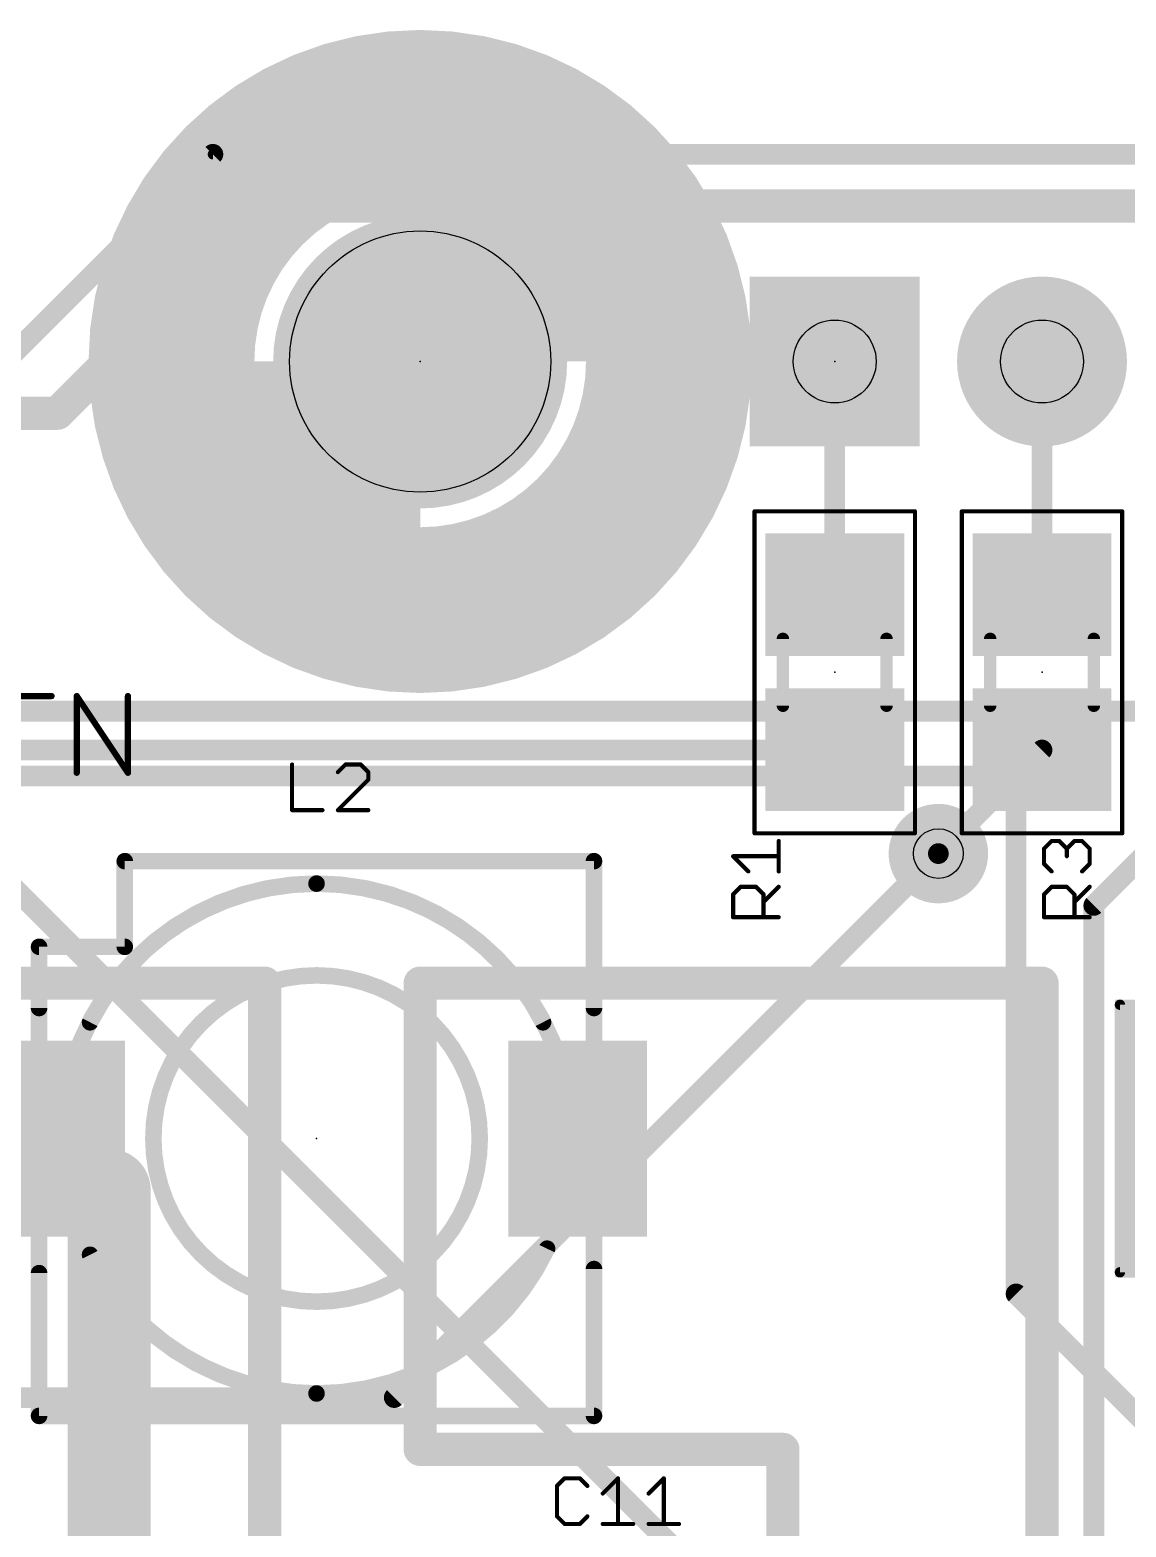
# Model space of a CAD drawing. Extents: x 2.04 to 4.26, y 0.99 to 3.41.
# Drawn here: x 2.612 to 3.141, y 2.687 to 3.41 of the extents above; entities that cross this region are included whole.
import ezdxf

# ---------------------------------------------------------------- set-up
doc = ezdxf.new("R2010")
doc.units = 0
for name, color, linetype in [('1', 14, 'CONTINUOUS'), ('15', 14, 'CONTINUOUS'), ('16', 174, 'CONTINUOUS'), ('17', 94, 'CONTINUOUS'), ('18', 94, 'CONTINUOUS'), ('2', 174, 'CONTINUOUS'), ('20', 178, 'CONTINUOUS'), ('21', 251, 'CONTINUOUS'), ('22', 251, 'CONTINUOUS'), ('23', 178, 'CONTINUOUS'), ('25', 251, 'CONTINUOUS'), ('27', 251, 'CONTINUOUS'), ('29', 251, 'CONTINUOUS'), ('30', 251, 'CONTINUOUS'), ('39', 14, 'CONTINUOUS'), ('40', 174, 'CONTINUOUS'), ('41', 14, 'CONTINUOUS'), ('42', 174, 'CONTINUOUS'), ('43', 94, 'CONTINUOUS'), ('44', 251, 'CONTINUOUS'), ('51', 251, 'CONTINUOUS')]:
    doc.layers.add(name, color=color, linetype=linetype)

# ---------------------------------------------------------------- blocks, each defined once
blk = doc.blocks.new('RECT')
blk.add_solid([(-0.5, -0.5), (0.5, -0.5), (-0.5, 0.5), (0.5, 0.5)])
blk = doc.blocks.new('SQUAREP')
blk.add_solid([(-0.5, -0.5), (0.5, -0.5), (-0.5, 0.5), (0.5, 0.5)])
blk = doc.blocks.new('ROUNDP')
at = {"const_width": 0.5}
blk.add_lwpolyline([(0, -0.25, 1), (0, 0.25, 1), (0, -0.25)], format="xyb", dxfattribs=at)
blk = doc.blocks.new('ROUNDV')
at = {"const_width": 0.5}
blk.add_lwpolyline([(0, -0.25, 1), (0, 0.25, 1), (0, -0.25)], format="xyb", dxfattribs=at)

msp = doc.modelspace()

# ---------------------------------------------------------------- linework, layer by layer
at = {"layer": '1'}
for points, const_width in [([(3, 3.25), (3, 3.137402)], 0.01), ([(3.1, 3.25), (3.1, 3.137402)], 0.01), ([(2.50625, 3.0625), (3, 3.0625)], 0.01), ([(3, 3.0625), (3, 3.062598)], 0.01), ([(3.05, 3.0125), (3.1, 3.0625)], 0.01), ([(3.1, 3.0625), (3.1, 3.062598)], 0.01), ([(3.125, 2.9875), (3.2, 3.0625)], 0.01), ([(3.125, 2.24375), (3.125, 2.9875)], 0.01), ([(2.725, 2.95), (2.575, 2.95)], 0.016), ([(2.725, 2.725), (2.725, 2.95)], 0.016), ([(2.8, 2.725), (2.8, 2.95)], 0.016), ([(2.8, 2.95), (3.1, 2.95)], 0.016), ([(3.1, 2.95), (3.1, 2.45)], 0.016), ([(2.624016, 2.85), (2.624016, 2.875)], 0.016), ([(2.65, 2.463), (2.65, 2.85)], 0.04), ([(2.65, 2.85), (2.624016, 2.85)], 0.016), ([(2.725, 2.675), (2.725, 2.725)], 0.016), ([(2.975, 2.725), (2.8, 2.725)], 0.016), ([(2.975, 2.45), (2.975, 2.725)], 0.016)]:
    msp.add_lwpolyline(points, dxfattribs=dict(at, const_width=const_width))
for points, const_width in [([(3.0025, 3.25, 1), (2.9975, 3.25)], 0.005), ([(3.1025, 3.25, 1), (3.0975, 3.25)], 0.005), ([(2.9975, 3.137402, 1), (3.0025, 3.137402)], 0.005), ([(3.0975, 3.137402, 1), (3.1025, 3.137402)], 0.005), ([(3.0025, 3.062598, 1), (2.9975, 3.062598)], 0.005), ([(2.9975, 3.0625, 1), (3.0025, 3.0625)], 0.005), ([(3, 3.06, 1), (3, 3.065)], 0.005), ([(3.1025, 3.062598, 1), (3.0975, 3.062598)], 0.005), ([(3.0975, 3.0625, 1), (3.1025, 3.0625)], 0.005), ([(3.101768, 3.060732, 1), (3.098232, 3.064268)], 0.005), ([(3.048232, 3.014268, 1), (3.051768, 3.010732)], 0.005), ([(3.1275, 2.9875, 1), (3.1225, 2.9875)], 0.005), ([(3.123232, 2.989268, 1), (3.126768, 2.985732)], 0.005), ([(2.729, 2.95, 1), (2.721, 2.95)], 0.008), ([(2.725, 2.946, 1), (2.725, 2.954)], 0.008), ([(2.804, 2.95, 1), (2.796, 2.95)], 0.008), ([(2.8, 2.954, 1), (2.8, 2.946)], 0.008), ([(3.104, 2.95, 1), (3.096, 2.95)], 0.008), ([(3.1, 2.946, 1), (3.1, 2.954)], 0.008), ([(2.628016, 2.875, 1), (2.620016, 2.875)], 0.008), ([(2.66, 2.85, 1), (2.64, 2.85)], 0.02), ([(2.624016, 2.854, 1), (2.624016, 2.846)], 0.008), ([(2.620016, 2.85, 1), (2.628016, 2.85)], 0.008), ([(2.65, 2.846, 1), (2.65, 2.854)], 0.008), ([(2.729, 2.725, 1), (2.721, 2.725)], 0.008), ([(2.8, 2.729, 1), (2.8, 2.721)], 0.008), ([(2.979, 2.725, 1), (2.971, 2.725)], 0.008), ([(2.975, 2.721, 1), (2.975, 2.729)], 0.008), ([(2.721, 2.725, 1), (2.729, 2.725)], 0.008), ([(2.796, 2.725, 1), (2.804, 2.725)], 0.008)]:
    msp.add_lwpolyline(points, format="xyb", dxfattribs=dict(at, const_width=const_width))
at = {"layer": '15', "const_width": 0.01}
msp.add_lwpolyline([(2.45, 3.15), (2.95625, 2.64375)], dxfattribs=at)
at = {"layer": '16', "const_width": 0.01}
for points in [[(2.26875, 3.08125), (3.23125, 3.08125)], [(2.2, 3.05), (3.0875, 3.05)], [(3.0875, 3.05), (3.0875, 2.8)], [(2.7875, 2.75), (3.05, 3.0125)], [(3.0875, 2.8), (3.2, 2.6875)], [(2.2, 2.75), (2.7875, 2.75)]]:
    msp.add_lwpolyline(points, dxfattribs=at)
at = {"layer": '16', "const_width": 0.005}
for points in [[(3.09, 3.05, 1), (3.085, 3.05)], [(3.0875, 3.0475, 1), (3.0875, 3.0525)], [(3.051768, 3.010732, 1), (3.048232, 3.014268)], [(3.089268, 2.801768, 1), (3.085732, 2.798232)], [(3.085, 2.8, 1), (3.09, 2.8)], [(2.785732, 2.751768, 1), (2.789268, 2.748232)], [(2.7875, 2.7475, 1), (2.7875, 2.7525)]]:
    msp.add_lwpolyline(points, format="xyb", dxfattribs=at)
at = {"layer": '2', "const_width": 0.016}
for points in [[(2.625, 3.225), (2.725, 3.325)], [(2.725, 3.325), (3.975, 3.325)], [(2.15, 3.225), (2.625, 3.225)]]:
    msp.add_lwpolyline(points, dxfattribs=at)
at = {"layer": '2', "const_width": 0.008}
for points in [[(2.725, 3.329, 1), (2.725, 3.321)], [(2.727828, 3.322172, 1), (2.722172, 3.327828)], [(2.622172, 3.227828, 1), (2.627828, 3.222172)], [(2.625, 3.221, 1), (2.625, 3.229)]]:
    msp.add_lwpolyline(points, format="xyb", dxfattribs=at)
at = {"layer": '20', "const_width": 0.005}
for points in [[(2.6, 3.25), (2.7, 3.35)], [(2.7, 3.35), (4, 3.35)]]:
    msp.add_lwpolyline(points, dxfattribs=at)
at = {"layer": '20'}
for points, const_width in [([(2.7, 3.35125, 1), (2.7, 3.34875)], 0.0025), ([(2.700884, 3.349116, 1), (2.699116, 3.350884)], 0.0025), ([(2.8, 3.187, 1), (2.8, 3.313, 1), (2.8, 3.187)], 0.01)]:
    msp.add_lwpolyline(points, format="xyb", dxfattribs=dict(at, const_width=const_width))
msp.add_circle((2.8, 3.25), 0.062992, dxfattribs=at)
at = {"layer": '21'}
for points, const_width in [([(2.8, 3.115, 1), (2.8, 3.385, 1), (2.8, 3.115)], 0.006), ([(2.8, 3.183071, 1), (2.8, 3.316929, 1), (2.8, 3.183071)], 0.008), ([(2.65748, 3.010858, 1), (2.65748, 3.006858)], 0.004), ([(2.65948, 3.008858, 1), (2.65548, 3.008858)], 0.004), ([(2.885858, 3.008858, 1), (2.881858, 3.008858)], 0.004), ([(2.883858, 3.006858, 1), (2.883858, 3.010858)], 0.004), ([(2.75, 2.998031, 0.280886), (2.640748, 2.931102)], 0.008), ([(2.859252, 2.931102, 0.280886), (2.75, 2.998031)], 0.008), ([(2.750004, 3.000031, 1), (2.749996, 2.996031)], 0.004), ([(2.750004, 2.996031, 1), (2.749996, 3.000031)], 0.004), ([(2.616142, 2.96952, 1), (2.616142, 2.96552)], 0.004), ([(2.618142, 2.96752, 1), (2.614142, 2.96752)], 0.004), ([(2.65548, 2.96752, 1), (2.65948, 2.96752)], 0.004), ([(2.65748, 2.96552, 1), (2.65748, 2.96952)], 0.004), ([(2.75, 2.79626, 1), (2.75, 2.95374, 1), (2.75, 2.79626)], 0.008), ([(2.614142, 2.937992, 1), (2.618142, 2.937992)], 0.004), ([(2.638968, 2.932014, 1), (2.642528, 2.93019)], 0.004), ([(2.857472, 2.93019, 1), (2.861032, 2.932014)], 0.004), ([(2.881858, 2.937992, 1), (2.885858, 2.937992)], 0.004), ([(2.75, 2.751969, 0.289237), (2.86122, 2.82185)], 0.008), ([(2.863024, 2.820986, 1), (2.859417, 2.822714)], 0.004), ([(2.640748, 2.818898, 0.280886), (2.75, 2.751969)], 0.008), ([(2.642528, 2.81981, 1), (2.638968, 2.817986)], 0.004), ([(2.618142, 2.810039, 1), (2.614142, 2.810039)], 0.004), ([(2.885858, 2.812008, 1), (2.881858, 2.812008)], 0.004), ([(2.750004, 2.753968, 1), (2.749996, 2.749969)], 0.004), ([(2.749996, 2.749969, 1), (2.750004, 2.753969)], 0.004), ([(2.616142, 2.743142, 1), (2.616142, 2.739142)], 0.004), ([(2.614142, 2.741142, 1), (2.618142, 2.741142)], 0.004), ([(2.881858, 2.741142, 1), (2.885858, 2.741142)], 0.004), ([(2.883858, 2.739142, 1), (2.883858, 2.743142)], 0.004)]:
    msp.add_lwpolyline(points, format="xyb", dxfattribs=dict(at, const_width=const_width))
at = {"layer": '21', "const_width": 0.008}
for points in [[(2.65748, 3.008858), (2.883858, 3.008858)], [(2.65748, 3.008858), (2.65748, 2.96752)], [(2.883858, 3.008858), (2.883858, 2.937992)], [(2.65748, 2.96752), (2.616142, 2.96752)], [(2.616142, 2.937992), (2.616142, 2.96752)], [(2.616142, 2.741142), (2.616142, 2.810039)], [(2.883858, 2.812008), (2.883858, 2.741142)], [(2.883858, 2.741142), (2.616142, 2.741142)]]:
    msp.add_lwpolyline(points, dxfattribs=at)
at = {"layer": '22', "const_width": 0.005}
for points in [[(3.137598, 2.939567), (3.262795, 2.939567)], [(3.137598, 2.810433), (3.137598, 2.939567)], [(3.262795, 2.810433), (3.137598, 2.810433)]]:
    msp.add_lwpolyline(points, dxfattribs=at)
at = {"layer": '22', "const_width": 0.0025}
for points in [[(3.137598, 2.940817, 1), (3.137598, 2.938317)], [(3.138848, 2.939567, 1), (3.136348, 2.939567)], [(3.137598, 2.811683, 1), (3.137598, 2.809183)], [(3.136348, 2.810433, 1), (3.138848, 2.810433)]]:
    msp.add_lwpolyline(points, format="xyb", dxfattribs=at)
at = {"layer": '23'}
for p in [(2.8, 3.25), (3, 3.25), (3, 3.1), (3.1, 3.1), (2.75, 2.875)]:
    msp.add_point(p, dxfattribs=at)
at = {"layer": '25', "const_width": 0.002}
for points in [[(2.738205, 3.055499), (2.738205, 3.03348)], [(2.763973, 3.055499), (2.760304, 3.051829)], [(2.771313, 3.055499), (2.763973, 3.055499)], [(2.774983, 3.051829), (2.771313, 3.055499)], [(2.760304, 3.03348), (2.774983, 3.048159)], [(2.774983, 3.048159), (2.774983, 3.051829)], [(2.738205, 3.03348), (2.752884, 3.03348)], [(2.774983, 3.03348), (2.760304, 3.03348)], [(2.973, 3.003901), (2.973, 3.01858)], [(3.100981, 3.01491), (3.104651, 3.01858)], [(3.100981, 3.007571), (3.100981, 3.01491)], [(3.104651, 3.01858), (3.108321, 3.01858)], [(3.108321, 3.01858), (3.111991, 3.01491)], [(3.111991, 3.01491), (3.11566, 3.01858)], [(3.111991, 3.01491), (3.111991, 3.011241)], [(3.11566, 3.01858), (3.11933, 3.01858)], [(3.11933, 3.01858), (3.123, 3.01491)], [(3.123, 3.01491), (3.123, 3.007571)], [(2.958321, 3.003901), (2.950981, 3.011241)], [(2.950981, 3.011241), (2.973, 3.011241)], [(3.104651, 3.003901), (3.100981, 3.007571)], [(3.123, 3.007571), (3.11933, 3.003901)], [(2.950981, 2.992812), (2.954651, 2.996481)], [(2.950981, 2.981802), (2.950981, 2.992812)], [(2.954651, 2.996481), (2.961991, 2.996481)], [(2.961991, 2.996481), (2.96566, 2.992812)], [(2.96566, 2.989142), (2.973, 2.996481)], [(2.96566, 2.992812), (2.96566, 2.981802)], [(3.100981, 2.992812), (3.104651, 2.996481)], [(3.100981, 2.981802), (3.100981, 2.992812)], [(3.104651, 2.996481), (3.111991, 2.996481)], [(3.111991, 2.996481), (3.11566, 2.992812)], [(3.11566, 2.989142), (3.123, 2.996481)], [(3.11566, 2.992812), (3.11566, 2.981802)], [(2.973, 2.981802), (2.950981, 2.981802)], [(3.123, 2.981802), (3.100981, 2.981802)], [(2.86967, 2.711019), (2.866, 2.707349)], [(2.877009, 2.711019), (2.86967, 2.711019)], [(2.880679, 2.707349), (2.877009, 2.711019)], [(2.888099, 2.703679), (2.895438, 2.711019)], [(2.895438, 2.711019), (2.895438, 2.689)], [(2.910198, 2.703679), (2.917537, 2.711019)], [(2.917537, 2.711019), (2.917537, 2.689)], [(2.866, 2.707349), (2.866, 2.69267)], [(2.866, 2.69267), (2.86967, 2.689)], [(2.86967, 2.689), (2.877009, 2.689)], [(2.877009, 2.689), (2.880679, 2.69267)], [(2.888099, 2.689), (2.902778, 2.689)], [(2.910198, 2.689), (2.924877, 2.689)]]:
    msp.add_lwpolyline(points, dxfattribs=at)
at = {"layer": '25', "const_width": 0.001}
for points in [[(2.738705, 3.055499, 1), (2.737705, 3.055499)], [(2.763973, 3.055999, 1), (2.763973, 3.054999)], [(2.764327, 3.055145, 1), (2.76362, 3.055853)], [(2.771666, 3.055853, 1), (2.770959, 3.055145)], [(2.771313, 3.054999, 1), (2.771313, 3.055999)], [(2.75995, 3.052183, 1), (2.760657, 3.051476)], [(2.775483, 3.051829, 1), (2.774483, 3.051829)], [(2.774629, 3.051476, 1), (2.775336, 3.052183)], [(2.775336, 3.047806, 1), (2.774629, 3.048513)], [(2.774483, 3.048159, 1), (2.775483, 3.048159)], [(2.738205, 3.03398, 1), (2.738205, 3.03298)], [(2.737705, 3.03348, 1), (2.738705, 3.03348)], [(2.752884, 3.03298, 1), (2.752884, 3.03398)], [(2.760304, 3.03398, 1), (2.760304, 3.03298)], [(2.75995, 3.033834, 1), (2.760657, 3.033127)], [(2.774983, 3.03298, 1), (2.774983, 3.03398)], [(2.9735, 3.01858, 1), (2.9725, 3.01858)], [(3.101481, 3.01491, 1), (3.100481, 3.01491)], [(3.100628, 3.015264, 1), (3.101335, 3.014557)], [(3.104651, 3.01908, 1), (3.104651, 3.01808)], [(3.105005, 3.018227, 1), (3.104298, 3.018934)], [(3.108674, 3.018934, 1), (3.107967, 3.018227)], [(3.108321, 3.01808, 1), (3.108321, 3.01908)], [(3.112491, 3.01491, 1), (3.111491, 3.01491)], [(3.111637, 3.015264, 1), (3.112344, 3.014557)], [(3.111637, 3.014557, 1), (3.112344, 3.015264)], [(3.11566, 3.01908, 1), (3.11566, 3.01808)], [(3.116014, 3.018227, 1), (3.115307, 3.018934)], [(3.119684, 3.018934, 1), (3.118977, 3.018227)], [(3.11933, 3.01808, 1), (3.11933, 3.01908)], [(3.1235, 3.01491, 1), (3.1225, 3.01491)], [(3.122646, 3.014557, 1), (3.123354, 3.015264)], [(2.950981, 3.011741, 1), (2.950981, 3.010741)], [(2.951335, 3.011594, 1), (2.950628, 3.010887)], [(2.973, 3.010741, 1), (2.973, 3.011741)], [(3.100481, 3.007571, 1), (3.101481, 3.007571)], [(3.101335, 3.007924, 1), (3.100628, 3.007217)], [(3.111491, 3.011241, 1), (3.112491, 3.011241)], [(3.1225, 3.007571, 1), (3.1235, 3.007571)], [(3.123354, 3.007217, 1), (3.122646, 3.007924)], [(2.957967, 3.003548, 1), (2.958674, 3.004255)], [(2.9725, 3.003901, 1), (2.9735, 3.003901)], [(3.104298, 3.003548, 1), (3.105005, 3.004255)], [(3.118977, 3.004255, 1), (3.119684, 3.003548)], [(2.951481, 2.992812, 1), (2.950481, 2.992812)], [(2.950628, 2.993165, 1), (2.951335, 2.992458)], [(2.954651, 2.996981, 1), (2.954651, 2.995981)], [(2.955005, 2.996128, 1), (2.954298, 2.996835)], [(2.962344, 2.996835, 1), (2.961637, 2.996128)], [(2.961991, 2.995981, 1), (2.961991, 2.996981)], [(2.96616, 2.992812, 1), (2.96516, 2.992812)], [(2.965307, 2.992458, 1), (2.966014, 2.993165)], [(2.973354, 2.996128, 1), (2.972646, 2.996835)], [(3.101481, 2.992812, 1), (3.100481, 2.992812)], [(3.100628, 2.993165, 1), (3.101335, 2.992458)], [(3.104651, 2.996981, 1), (3.104651, 2.995981)], [(3.105005, 2.996128, 1), (3.104298, 2.996835)], [(3.112344, 2.996835, 1), (3.111637, 2.996128)], [(3.111991, 2.995981, 1), (3.111991, 2.996981)], [(3.11616, 2.992812, 1), (3.11516, 2.992812)], [(3.115307, 2.992458, 1), (3.116014, 2.993165)], [(3.123354, 2.996128, 1), (3.122646, 2.996835)], [(2.965307, 2.989495, 1), (2.966014, 2.988788)], [(3.115307, 2.989495, 1), (3.116014, 2.988788)], [(2.950981, 2.982302, 1), (2.950981, 2.981302)], [(2.950481, 2.981802, 1), (2.951481, 2.981802)], [(2.96516, 2.981802, 1), (2.96616, 2.981802)], [(2.973, 2.981302, 1), (2.973, 2.982302)], [(3.100981, 2.982302, 1), (3.100981, 2.981302)], [(3.100481, 2.981802, 1), (3.101481, 2.981802)], [(3.11516, 2.981802, 1), (3.11616, 2.981802)], [(3.123, 2.981302, 1), (3.123, 2.982302)], [(2.86967, 2.711519, 1), (2.86967, 2.710519)], [(2.870023, 2.710665, 1), (2.869316, 2.711372)], [(2.877363, 2.711372, 1), (2.876656, 2.710665)], [(2.877009, 2.710519, 1), (2.877009, 2.711519)], [(2.895938, 2.711019, 1), (2.894938, 2.711019)], [(2.895792, 2.710665, 1), (2.895085, 2.711372)], [(2.918037, 2.711019, 1), (2.917037, 2.711019)], [(2.917891, 2.710665, 1), (2.917184, 2.711372)], [(2.8665, 2.707349, 1), (2.8655, 2.707349)], [(2.865646, 2.707702, 1), (2.866354, 2.706995)], [(2.880326, 2.706995, 1), (2.881033, 2.707702)], [(2.887745, 2.704033, 1), (2.888452, 2.703326)], [(2.909844, 2.704033, 1), (2.910551, 2.703326)], [(2.866354, 2.693023, 1), (2.865646, 2.692316)], [(2.8655, 2.69267, 1), (2.8665, 2.69267)], [(2.86967, 2.6895, 1), (2.86967, 2.6885)], [(2.869316, 2.688646, 1), (2.870023, 2.689354)], [(2.876656, 2.689354, 1), (2.877363, 2.688646)], [(2.877009, 2.6885, 1), (2.877009, 2.6895)], [(2.881033, 2.692316, 1), (2.880326, 2.693023)], [(2.888099, 2.6895, 1), (2.888099, 2.6885)], [(2.894938, 2.689, 1), (2.895938, 2.689)], [(2.902778, 2.6885, 1), (2.902778, 2.6895)], [(2.910198, 2.6895, 1), (2.910198, 2.6885)], [(2.917037, 2.689, 1), (2.918037, 2.689)], [(2.924877, 2.6885, 1), (2.924877, 2.6895)]]:
    msp.add_lwpolyline(points, format="xyb", dxfattribs=at)
at = {"layer": '27', "const_width": 0.003}
for points in [[(2.597489, 3.088532), (2.622176, 3.088532)], [(2.63432, 3.0515), (2.63432, 3.088532)], [(2.63432, 3.088532), (2.659008, 3.0515)], [(2.659008, 3.0515), (2.659008, 3.088532)]]:
    msp.add_lwpolyline(points, dxfattribs=at)
at = {"layer": '27', "const_width": 0.0015}
for points in [[(2.622176, 3.087782, 1), (2.622176, 3.089282)], [(2.63507, 3.088532, 1), (2.63357, 3.088532)], [(2.634944, 3.088948, 1), (2.633696, 3.088116)], [(2.659758, 3.088532, 1), (2.658258, 3.088532)], [(2.63357, 3.0515, 1), (2.63507, 3.0515)], [(2.658258, 3.0515, 1), (2.659758, 3.0515)], [(2.658384, 3.051084, 1), (2.659632, 3.051916)]]:
    msp.add_lwpolyline(points, format="xyb", dxfattribs=at)
at = {"layer": '29', "const_width": 0.066992}
msp.add_lwpolyline([(2.8, 3.216504, 1), (2.8, 3.283496, 1), (2.8, 3.216504)], format="xyb", dxfattribs=at)
at = {"layer": '30', "const_width": 0.066992}
msp.add_lwpolyline([(2.8, 3.216504, 1), (2.8, 3.283496, 1), (2.8, 3.216504)], format="xyb", dxfattribs=at)
at = {"layer": '39'}
for points, const_width in [([(2.8, 3.13, 1), (2.8, 3.37, 1), (2.8, 3.13)], 0.08), ([(2.961799, 3.177677, 1), (2.960799, 3.177677)], 0.001), ([(2.961299, 3.178177, 1), (2.961299, 3.177177)], 0.001), ([(3.039201, 3.177677, 1), (3.038201, 3.177677)], 0.001), ([(3.038701, 3.177177, 1), (3.038701, 3.178177)], 0.001), ([(3.061799, 3.177677, 1), (3.060799, 3.177677)], 0.001), ([(3.061299, 3.178177, 1), (3.061299, 3.177177)], 0.001), ([(3.139201, 3.177677, 1), (3.138201, 3.177677)], 0.001), ([(3.138701, 3.177177, 1), (3.138701, 3.178177)], 0.001), ([(2.961299, 3.022823, 1), (2.961299, 3.021823)], 0.001), ([(2.960799, 3.022323, 1), (2.961799, 3.022323)], 0.001), ([(3.038201, 3.022323, 1), (3.039201, 3.022323)], 0.001), ([(3.038701, 3.021823, 1), (3.038701, 3.022823)], 0.001), ([(3.061299, 3.022823, 1), (3.061299, 3.021823)], 0.001), ([(3.060799, 3.022323, 1), (3.061799, 3.022323)], 0.001), ([(3.138201, 3.022323, 1), (3.139201, 3.022323)], 0.001), ([(3.138701, 3.021823, 1), (3.138701, 3.022823)], 0.001)]:
    msp.add_lwpolyline(points, format="xyb", dxfattribs=dict(at, const_width=const_width))
at = {"layer": '39', "const_width": 0.002}
for points in [[(2.961299, 3.022323), (2.961299, 3.177677)], [(2.961299, 3.177677), (3.038701, 3.177677)], [(3.038701, 3.177677), (3.038701, 3.022323)], [(3.061299, 3.022323), (3.061299, 3.177677)], [(3.061299, 3.177677), (3.138701, 3.177677)], [(3.138701, 3.177677), (3.138701, 3.022323)], [(3.038701, 3.022323), (2.961299, 3.022323)], [(3.138701, 3.022323), (3.061299, 3.022323)]]:
    msp.add_lwpolyline(points, dxfattribs=at)
at = {"layer": '40', "const_width": 0.08}
msp.add_lwpolyline([(2.8, 3.13, 1), (2.8, 3.37, 1), (2.8, 3.13)], format="xyb", dxfattribs=at)
at = {"layer": '41', "const_width": 0.08}
msp.add_lwpolyline([(2.8, 3.13, 1), (2.8, 3.37, 1), (2.8, 3.13)], format="xyb", dxfattribs=at)
at = {"layer": '42', "const_width": 0.08}
msp.add_lwpolyline([(2.8, 3.13, 1), (2.8, 3.37, 1), (2.8, 3.13)], format="xyb", dxfattribs=at)
at = {"layer": '43', "const_width": 0.08}
msp.add_lwpolyline([(2.8, 3.13, 1), (2.8, 3.37, 1), (2.8, 3.13)], format="xyb", dxfattribs=at)
at = {"layer": '44'}
for centre, radius in [((3, 3.25), 0.02), ((3.1, 3.25), 0.02), ((3.05, 3.0125), 0.012)]:
    msp.add_circle(centre, radius, dxfattribs=at)
at = {"layer": '51'}
for points, const_width in [([(2.885, 3.25, 0.414214), (2.8, 3.335)], 0.098), ([(2.7, 3.3525, 1), (2.7, 3.3475)], 0.005), ([(2.701768, 3.348232, 1), (2.698232, 3.351768)], 0.005), ([(2.715, 3.25, 0.414214), (2.8, 3.165)], 0.098), ([(2.8, 3.22, 1), (2.8, 3.28, 1), (2.8, 3.22)], 0.018), ([(2.9765, 3.116142, 1), (2.9735, 3.116142)], 0.003), ([(3.0265, 3.116142, 1), (3.0235, 3.116142)], 0.003), ([(3.0765, 3.116142, 1), (3.0735, 3.116142)], 0.003), ([(3.1265, 3.116142, 1), (3.1235, 3.116142)], 0.003), ([(2.9735, 3.083858, 1), (2.9765, 3.083858)], 0.003), ([(3.0235, 3.083858, 1), (3.0265, 3.083858)], 0.003), ([(3.0735, 3.083858, 1), (3.0765, 3.083858)], 0.003), ([(3.1235, 3.083858, 1), (3.1265, 3.083858)], 0.003), ([(2.885858, 3.008858, 1), (2.881858, 3.008858)], 0.004), ([(2.75, 2.751969, 1), (2.75, 2.998031, 1), (2.75, 2.751969)], 0.008), ([(2.618142, 2.96752, 1), (2.614142, 2.96752)], 0.004), ([(2.614142, 2.741142, 1), (2.618142, 2.741142)], 0.004), ([(2.881858, 2.741142, 1), (2.885858, 2.741142)], 0.004)]:
    msp.add_lwpolyline(points, format="xyb", dxfattribs=dict(at, const_width=const_width))
for points, const_width in [([(2.7, 3.35), (2.6, 3.25)], 0.01), ([(4, 3.35), (2.7, 3.35)], 0.01), ([(2.975, 3.116142), (2.975, 3.083858)], 0.006), ([(3.025, 3.116142), (3.025, 3.083858)], 0.006), ([(3.075, 3.116142), (3.075, 3.083858)], 0.006), ([(3.125, 3.116142), (3.125, 3.083858)], 0.006), ([(2.883858, 3.008858), (2.883858, 2.741142)], 0.008), ([(2.616142, 2.741142), (2.616142, 2.96752)], 0.008)]:
    msp.add_lwpolyline(points, dxfattribs=dict(at, const_width=const_width))

# ---------------------------------------------------------------- block references
at = {"layer": '1', "yscale": 0.059055}
for p, xscale, rotation in [((3, 3.137402), 0.051181, 270), ((3.1, 3.137402), 0.051181, 270), ((3, 3.062598), 0.051181, 270), ((3.1, 3.062598), 0.051181, 270), ((2.624016, 2.875), 0.086614, 90), ((2.875984, 2.875), 0.086614, 90)]:
    msp.add_blockref('RECT', p, dxfattribs=dict(at, xscale=xscale, rotation=rotation))
at = {"layer": '16', "xscale": 0.125984, "yscale": 0.125984}
msp.add_blockref('RECT', (3.202165, 2.875), dxfattribs=at)
at = {"layer": '17', "rotation": 90}
for name, p, xscale, yscale in [('SQUAREP', (3, 3.25), 0.074, 0.074), ('SQUAREP', (3, 3.25), 0.074, 0.074), ('ROUNDP', (3.1, 3.25), 0.074, 0.074), ('ROUNDP', (3.1, 3.25), 0.074, 0.074), ('ROUNDP', (3, 3.25), 0.06, 0.06), ('ROUNDP', (3, 3.25), 0.06, 0.06), ('ROUNDP', (3.1, 3.25), 0.06, 0.06), ('ROUNDP', (3.1, 3.25), 0.06, 0.06)]:
    msp.add_blockref(name, p, dxfattribs=dict(at, xscale=xscale, yscale=yscale))
at = {"layer": '18', "xscale": 0.04, "yscale": 0.04}
msp.add_blockref('ROUNDV', (3.05, 3.0125), dxfattribs=at)
msp.add_blockref('ROUNDV', (3.05, 3.0125), dxfattribs=at)
msp.add_blockref('ROUNDV', (3.05, 3.0125), dxfattribs=at)
msp.add_blockref('ROUNDV', (3.05, 3.0125), dxfattribs=at)
at = {"layer": '29'}
for name, p, xscale, yscale, rotation in [('SQUAREP', (3, 3.25), 0.082, 0.082, 90), ('ROUNDP', (3.1, 3.25), 0.082, 0.082, 90), ('RECT', (3, 3.137402), 0.059181, 0.067055, 270), ('RECT', (3.1, 3.137402), 0.059181, 0.067055, 270), ('RECT', (3, 3.062598), 0.059181, 0.067055, 270), ('RECT', (3.1, 3.062598), 0.059181, 0.067055, 270), ('RECT', (2.624016, 2.875), 0.094614, 0.067055, 90), ('RECT', (2.875984, 2.875), 0.094614, 0.067055, 90)]:
    msp.add_blockref(name, p, dxfattribs=dict(at, xscale=xscale, yscale=yscale, rotation=rotation))
at = {"layer": '29', "xscale": 0.048, "yscale": 0.048}
msp.add_blockref('ROUNDV', (3.05, 3.0125), dxfattribs=at)
at = {"layer": '30', "xscale": 0.082, "yscale": 0.082, "rotation": 90}
for name, p in [('SQUAREP', (3, 3.25)), ('ROUNDP', (3.1, 3.25))]:
    msp.add_blockref(name, p, dxfattribs=at)
at = {"layer": '30'}
for name, p, xscale, yscale in [('ROUNDV', (3.05, 3.0125), 0.048, 0.048), ('RECT', (3.202165, 2.875), 0.133984, 0.133984)]:
    msp.add_blockref(name, p, dxfattribs=dict(at, xscale=xscale, yscale=yscale))
at = {"layer": '51', "xscale": 0.02, "yscale": 0.02}
for p in [(3, 3.25), (3.1, 3.25)]:
    msp.add_blockref('RECT', p, dxfattribs=at)
at = {"layer": '51', "xscale": 0.025591, "yscale": 0.055118, "rotation": 270}
for p in [(3.000059, 3.129205), (3.100059, 3.129205), (3.000059, 3.071205), (3.100059, 3.071205)]:
    msp.add_blockref('RECT', p, dxfattribs=at)

doc.saveas('drawing.dxf')
